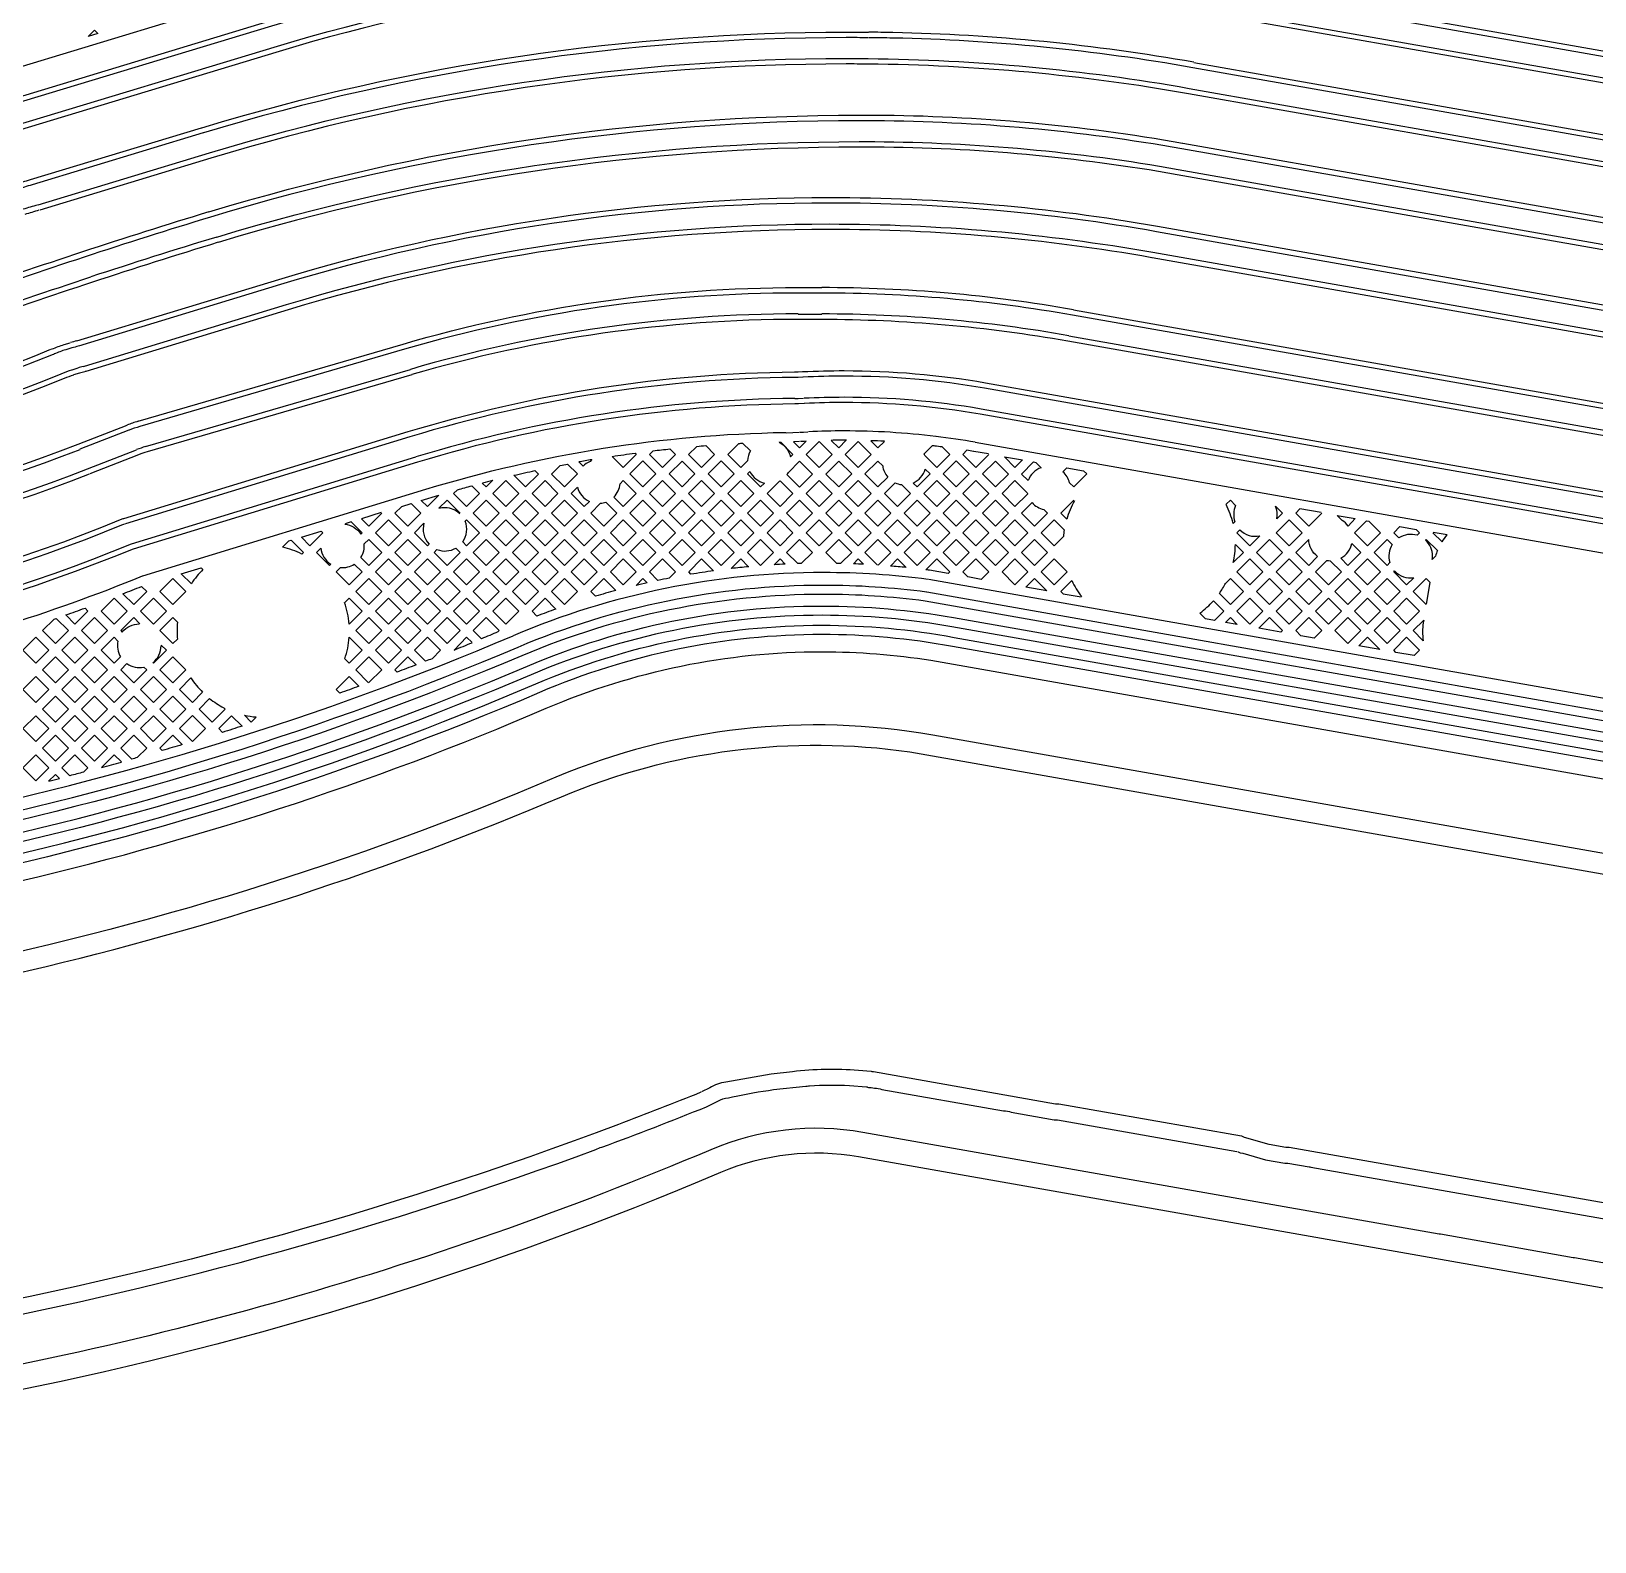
# Model space of a CAD drawing. Extents: x 3103 to 3424, y -52 to 175.
# Drawn here: x 3196.01 to 3208.77, y -21.32 to -8.99 of the extents above; entities that cross this region are included whole.
import ezdxf

# ---------------------------------------------------------------- set-up
doc = ezdxf.new("R2010")
doc.units = 0
doc.layers.add('gbr-dxf_layer0', color=7, linetype='Continuous')
doc.layers.add('gbr-outline-dxf_layer1', color=2, linetype='Continuous')

msp = doc.modelspace()

# ---------------------------------------------------------------- linework, layer by layer
at = {"layer": 'gbr-dxf_layer0'}
for p, q in [((3218.568, -11.129), (3204.649, -8.676)), ((3204.656, -8.632), (3218.575, -11.085)), ((3196.552, -9.01), (3196.472, -9.034)), ((3195.877, -9.761), (3198.017, -9.113)), ((3198.03, -9.156), (3195.891, -9.804)), ((3218.982, -11.667), (3205.489, -9.289)), ((3205.497, -9.245), (3218.989, -11.623)), ((3197.411, -9.821), (3196.014, -10.245)), ((3219.463, -12.43), (3205.398, -9.95)), ((3205.406, -9.905), (3219.471, -12.385)), ((3218.539, -13.198), (3205.156, -10.839)), ((3205.163, -10.795), (3218.546, -13.154)), ((3198.103, -11.265), (3196.454, -11.767)), ((3202.28, -11.344), (3202.266, -11.344)), ((3202.267, -11.299), (3202.281, -11.299)), ((3202.282, -11.299), (3202.459, -11.299)), ((3209.449, -12.18), (3204.507, -11.308)), ((3204.515, -11.264), (3209.457, -12.136)), ((3204.477, -11.476), (3209.425, -12.349)), ((3196.276, -11.547), (3196.325, -11.533)), ((3196.339, -11.575), (3196.289, -11.59)), ((3209.417, -12.393), (3204.469, -11.521)), ((3196.194, -11.626), (3196.188, -11.628)), ((3196.34, -11.753), (3196.389, -11.738)), ((3196.454, -11.767), (3196.448, -11.769)), ((3196.941, -12.381), (3199.102, -11.751)), ((3199.115, -11.794), (3196.953, -12.424)), ((3202.267, -11.816), (3202.237, -11.816)), ((3202.305, -11.814), (3202.268, -11.816)), ((3203.797, -11.86), (3209.488, -12.863)), ((3202.268, -12.032), (3202.239, -12.032)), ((3202.316, -12.03), (3202.27, -12.032)), ((3217.751, -14.584), (3203.752, -12.117)), ((3203.76, -12.072), (3217.758, -14.54)), ((3196.389, -12.361), (3196.789, -12.206)), ((3196.805, -12.248), (3196.405, -12.403)), ((3202.115, -12.342), (3202.112, -12.346)), ((3202.279, -12.34), (3202.23, -12.342)), ((3202.315, -12.338), (3202.285, -12.34)), ((3202.332, -12.337), (3202.315, -12.338)), ((3203.713, -12.345), (3209.475, -13.361)), ((3196.467, -12.562), (3196.867, -12.407)), ((3196.883, -12.448), (3196.484, -12.604)), ((3196.826, -13.174), (3199.147, -12.465)), ((3203.82, -12.441), (3203.7, -12.42)), ((3203.951, -12.464), (3204.097, -12.49)), ((3196.919, -13.435), (3199.228, -12.729)), ((3202.118, -12.659), (3202.013, -12.764)), ((3199.191, -12.82), (3199.335, -12.777)), ((3204.517, -12.818), (3204.411, -12.924)), ((3198.864, -12.92), (3198.702, -12.97)), ((3199.135, -13.084), (3199.213, -13.006)), ((3204.411, -12.924), (3204.459, -12.972)), ((3206.668, -12.943), (3206.815, -12.969)), ((3206.435, -13.138), (3206.329, -13.244)), ((3207.566, -13.102), (3207.45, -13.081)), ((3198.336, -13.244), (3198.371, -13.209)), ((3202.812, -13.244), (3202.916, -13.348)), ((3212.873, -15.148), (3203.334, -13.466)), ((3204.5, -13.474), (3204.411, -13.564)), ((3203.317, -13.567), (3209.392, -14.638)), ((3204.298, -13.559), (3204.126, -13.529)), ((3207.288, -13.564), (3207.394, -13.67)), ((3203.534, -13.776), (3209.392, -14.809)), ((3209.379, -14.884), (3203.521, -13.851)), ((3205.851, -13.833), (3205.756, -13.816)), ((3207.288, -13.883), (3207.373, -13.798)), ((3207.369, -13.965), (3207.288, -13.883)), ((3209.379, -15.045), (3203.528, -14.013)), ((3203.541, -13.938), (3209.392, -14.97)), ((3207.015, -14.038), (3206.844, -14.008)), ((3198.656, -14.203), (3198.761, -14.308)), ((3204.385, -17.875), (3205.849, -18.133)), ((3205.852, -18.134), (3205.876, -18.144))]:
    msp.add_line(p, q, dxfattribs=at)
at = {"layer": 'gbr-dxf_layer0', "linetype": 'Continuous'}
for points in [[(3195.668, -9.599, -0.010674), (3195.814, -9.555), (3197.955, -8.906, -0.073705), (3202.529, -8.228, -0.002846), (3202.707, -8.229), (3202.717, -8.229)], [(3202.707, -8.274, 0.002847), (3202.529, -8.273, 0.073705), (3197.968, -8.949), (3195.827, -9.598)], [(3218.605, -10.917), (3204.686, -8.464, 0.039388), (3202.718, -8.275)], [(3202.721, -8.23, -0.039344), (3204.694, -8.419), (3218.613, -10.873)], [(3198.017, -9.113, -0.07371), (3202.529, -8.444, -0.002843), (3202.705, -8.445)], [(3202.703, -8.49, 0.002829), (3202.529, -8.489, 0.07371), (3198.03, -9.156)], [(3197.888, -8.684), (3197.45, -8.817, -0.225076), (3197.312, -8.882, -0.074381), (3197.26, -8.875), (3195.75, -9.332)], [(3197.399, -9.778, -0.073755), (3202.659, -8.998, -0.002523), (3202.84, -8.999)], [(3202.837, -9.044, 0.002477), (3202.659, -9.043, 0.073755), (3197.412, -9.821)], [(3172.727, -9.081, 0.112619), (3182.829, -12.643), (3183.416, -12.711), (3191.554, -12.711, 0.097433), (3196.25, -11.787)], [(3196.064, -10.408), (3197.461, -9.984, -0.073749), (3202.658, -9.213)], [(3205.452, -9.501, 0.041115), (3202.838, -9.259, 0.002528), (3202.658, -9.258, 0.073749), (3197.474, -10.027), (3196.077, -10.451)], [(3202.658, -9.213, -0.002528), (3202.838, -9.214, -0.041115), (3205.459, -9.457)], [(3219.034, -11.889, -0.037119), (3218.945, -11.88), (3205.452, -9.501)], [(3205.459, -9.457), (3218.952, -11.835, 0.037119), (3219.035, -11.844)], [(3197.458, -10.465, -0.073878), (3202.764, -9.676, -0.001798), (3202.894, -9.677)], [(3195.875, -10.239, -0.011337), (3196.001, -10.202), (3197.398, -9.778)], [(3202.893, -9.722, 0.001798), (3202.764, -9.721, 0.073878), (3197.471, -10.508)], [(3171.539, -9.851, 0.113281), (3183.343, -13.995), (3191.561, -13.995, 0.09736), (3196.737, -12.977, -0.142087), (3196.764, -12.967), (3199.084, -12.259, -0.071728), (3202.237, -11.771)], [(3197.521, -10.671, -0.073886), (3202.765, -9.892, -0.00179), (3202.892, -9.892, -0.041887), (3205.369, -10.118), (3219.433, -12.598)], [(3219.426, -12.642), (3205.361, -10.162, 0.041887), (3202.892, -9.937, 0.00179), (3202.765, -9.937, 0.073885), (3197.534, -10.714)], [(3196.38, -11.517), (3198.028, -11.016, -0.073941), (3202.521, -10.348, -0.043641), (3205.201, -10.582), (3214.022, -12.137)], [(3214.011, -12.181), (3205.193, -10.627, 0.043641), (3202.521, -10.393, 0.073941), (3198.041, -11.059), (3196.393, -11.56)], [(3198.09, -11.222, -0.07394), (3202.52, -10.564, -0.043642), (3205.163, -10.795)], [(3205.155, -10.839, 0.043642), (3202.52, -10.609, 0.07394), (3198.103, -11.265)], [(3191.567, -12.017, 0.085375), (3195.473, -11.345, -0.005715), (3196.493, -10.996)], [(3196.507, -11.039, 0.005715), (3195.488, -11.387, -0.085375), (3191.567, -12.062)], [(3196.88, -12.174), (3199.042, -11.544, -0.071088), (3202.265, -11.083), (3202.281, -11.083), (3202.459, -11.083)], [(3144.16, -11.265, -0.068819), (3144.323, -11.186), (3144.442, -11.147, -0.075403), (3144.467, -11.143), (3167.518, -11.143, -0.034266), (3167.571, -11.147), (3167.962, -11.201, -0.096807), (3170.038, -12.244), (3170.813, -12.721, 0.127689), (3183.375, -16.582), (3183.384, -16.582, -0.055467), (3183.389, -16.582, 0.010906), (3184.529, -16.607), (3190.008, -16.607, 0.010952), (3191.144, -16.582, -0.055702), (3191.15, -16.582), (3191.158, -16.582, 0.090213), (3200.211, -14.517, -0.101418), (3202.461, -14.055)], [(3202.281, -11.128), (3202.265, -11.128, 0.071088), (3199.054, -11.587), (3196.893, -12.218)], [(3204.507, -11.308, 0.043465), (3202.459, -11.128), (3202.281, -11.128)], [(3204.469, -11.521, 0.043463), (3202.459, -11.344), (3202.281, -11.344)], [(3218.002, -17.373), (3212.812, -16.458), (3212.545, -16.354), (3203.367, -14.736, 0.143732), (3200.29, -15.079, -0.100607), (3189.865, -17.198), (3184.364, -17.198, -0.15063), (3169.33, -12.563, 0.128354), (3166.723, -11.607, -0.064739), (3166.717, -11.607, -0.058104), (3166.711, -11.606, 0.023513), (3166.195, -11.581), (3146.046, -11.581), (3145.299, -11.613)], [(3182.853, -12.429), (3183.429, -12.495), (3191.554, -12.495, 0.097431), (3196.168, -11.587)], [(3196.172, -11.586), (3196.178, -11.584, -0.025572), (3196.276, -11.548)], [(3196.185, -11.629, -0.097436), (3191.554, -12.54), (3183.427, -12.54)], [(3196.275, -11.825), (3196.267, -11.828, -0.097428), (3191.554, -12.756), (3183.415, -12.756)], [(3196.251, -11.786), (3196.258, -11.784, -0.026895), (3196.339, -11.753)], [(3196.444, -11.77, 0.00848), (3196.402, -11.781), (3196.353, -11.796)], [(3202.237, -11.816, 0.071728), (3199.097, -12.302), (3196.777, -13.011)], [(3202.305, -11.769, -0.012587), (3202.644, -11.761, -0.04298), (3203.797, -11.86)], [(3209.481, -12.907), (3203.789, -11.904, 0.042981), (3202.644, -11.806, 0.012608), (3202.307, -11.814)], [(3202.315, -11.984, -0.012581), (3202.644, -11.976, -0.042992), (3203.76, -12.072)], [(3203.752, -12.117, 0.042992), (3202.644, -12.021, 0.012519), (3202.319, -12.029)], [(3199.228, -12.729, -0.06971), (3202.156, -12.265, -0.112624), (3202.173, -12.269), (3202.275, -12.264)], [(3202.112, -12.346, -0.223006), (3202.205, -12.465), (3202.225, -12.445), (3202.122, -12.342)], [(3200.583, -12.487), (3200.568, -12.502, 0.098331), (3200.511, -12.541), (3200.476, -12.506)], [(3203.699, -12.42, 0.002276), (3203.645, -12.411), (3203.611, -12.445)], [(3199.16, -12.508), (3196.84, -13.217, -0.09745), (3191.561, -14.255)], [(3199.335, -12.884, -0.069997), (3199.384, -12.878, -0.190777), (3199.506, -12.926)], [(3205.761, -12.852), (3205.795, -12.818), (3205.838, -12.861, 0.193394), (3205.832, -12.994), (3205.818, -13.008)], [(3206.174, -12.971, 0.05046), (3206.178, -12.936, 0.099396), (3206.164, -12.867)], [(3196.764, -13.013, -0.091001), (3196.757, -13.018, -0.097419), (3191.561, -14.04), (3183.342, -14.04)], [(3198.566, -13.014, -0.227924), (3198.697, -13.095), (3198.708, -13.084), (3198.619, -12.995), (3198.57, -13.01)], [(3199.213, -13.006, 0.264234), (3199.254, -13.177), (3199.241, -13.19), (3199.135, -13.084)], [(3206.815, -12.969), (3206.756, -13.029, 0.092229), (3206.708, -12.984), (3206.668, -12.943)], [(3205.849, -13.084), (3205.873, -13.06, 0.254219), (3206.035, -13.11)], [(3206.329, -13.244), (3206.435, -13.35), (3206.507, -13.277, -0.231142), (3206.435, -13.139)], [(3207.388, -13.144), (3207.394, -13.138), (3207.485, -13.229, 0.026534), (3207.469, -13.275), (3207.443, -13.301)], [(3207.443, -13.301, 0.037238), (3207.445, -13.275, 0.208901), (3207.388, -13.144)], [(3207.448, -13.084), (3207.523, -13.159, -0.039407), (3207.566, -13.102)], [(3198.371, -13.209, 0.2279), (3198.452, -13.341), (3198.442, -13.35), (3198.336, -13.244)], [(3201.576, -13.395, 0.007088), (3201.392, -13.423), (3201.374, -13.404)], [(3207.128, -13.404), (3207.136, -13.396, 0.247977), (3207.293, -13.451)], [(3183.301, -14.486, 0.027333), (3183.329, -14.487), (3191.561, -14.487, 0.051907), (3194.479, -14.183, -0.127354), (3194.565, -14.161, -0.021246), (3194.58, -14.162, 0.043243), (3196.916, -13.436)], [(3190.013, -16.042, 0.10054), (3199.981, -14.017, -0.100541), (3202.474, -13.511, -0.032991), (3203.315, -13.566)], [(3203.328, -13.465, 0.03298), (3202.474, -13.409, 0.100551), (3199.941, -13.924)], [(3209.379, -14.713), (3203.304, -13.642, 0.032961), (3202.474, -13.587, 0.10054), (3200.011, -14.088, -0.10054), (3190.013, -16.119), (3184.646, -16.132)], [(3200.778, -13.556, 0.006557), (3200.613, -13.602), (3200.574, -13.564)], [(3190.004, -16.221, 0.100819), (3200.058, -14.173, -0.100819), (3202.465, -13.682, -0.043652), (3203.534, -13.776)], [(3203.521, -13.851, 0.043651), (3202.465, -13.758, 0.100819), (3200.088, -14.243, -0.100819), (3190.004, -16.297)], [(3200.29, -13.707, 0.006304), (3200.135, -13.764), (3200.095, -13.723)], [(3184.53, -16.391), (3190.008, -16.391, 0.10141), (3200.127, -14.317, -0.10141), (3202.461, -13.839, -0.04577), (3203.541, -13.938)], [(3196.738, -13.883), (3196.75, -13.895, -0.229069), (3196.889, -13.828)], [(3207.373, -13.798), (3207.37, -13.819, 0.080122), (3207.369, -13.965)], [(3203.527, -14.013, 0.04577), (3202.461, -13.915, 0.10141), (3200.156, -14.388, -0.10141), (3190.008, -16.467), (3184.53, -16.467)], [(3199.148, -14.163, -0.001633), (3198.994, -14.221), (3198.976, -14.203)], [(3202.462, -14.055, -0.039078), (3203.351, -14.125), (3212.666, -15.766, -0.188818), (3212.807, -15.853), (3212.876, -15.945, 0.040127), (3212.94, -16.017, -0.073342), (3212.945, -16.021, -0.073634), (3212.951, -16.027, 0.006355), (3212.962, -16.037)], [(3198.682, -14.337, -0.001648), (3198.526, -14.393), (3198.496, -14.363)], [(3197.729, -14.662, -0.001678), (3197.568, -14.713), (3197.537, -14.682)], [(3191.465, -17.316, 0.08538), (3200.335, -15.239, -0.137068), (3203.18, -14.873), (3212.69, -16.548), (3212.73, -16.563), (3212.754, -16.577)], [(3197.24, -14.813, -0.001698), (3197.076, -14.861), (3197.057, -14.842)], [(3202.865, -17.482), (3202.863, -17.481), (3202.759, -17.473, 0.050373), (3202.22, -17.483), (3202.046, -17.503), (3201.677, -17.569, 0.11417), (3201.546, -17.614), (3201.479, -17.647)], [(3205.887, -18.01), (3204.395, -17.747), (3204.368, -17.747), (3202.882, -17.485), (3202.874, -17.485, -0.115964), (3202.868, -17.484)], [(3190.034, -20.136, 0.082851), (3200.615, -18.118, -0.076704), (3200.665, -18.099, 0.006998), (3201.519, -17.769), (3201.612, -17.723, -0.127879), (3201.698, -17.696), (3201.732, -17.688, -0.020001), (3202.066, -17.629), (3202.33, -17.6, -0.002204), (3202.351, -17.599)], [(3202.355, -17.598), (3202.36, -17.598, -0.031967), (3202.687, -17.596), (3202.826, -17.607, -0.141432), (3202.833, -17.608), (3202.841, -17.612)], [(3202.844, -17.612), (3202.864, -17.612), (3202.89, -17.617, -0.086461), (3202.95, -17.627), (3203.942, -17.802)], [(3203.944, -17.802, -0.089917), (3204.006, -17.813), (3204.357, -17.875), (3204.382, -17.875)], [(3220.509, -21.102), (3208.604, -19.003, -0.013645), (3208.594, -19.001), (3207.511, -18.81, -0.016062), (3207.5, -18.808), (3202.795, -17.978, 0.144831), (3201.553, -18.12, -0.063011), (3194.304, -20.16, -0.051914), (3194.299, -20.161, -0.055066), (3194.293, -20.162, -0.037064), (3189.865, -20.491), (3188.999, -20.491)], [(3200.8, -17.913, -0.047305), (3194.863, -19.535, -0.001455), (3194.678, -19.567, -0.059652), (3194.672, -19.568)], [(3210.728, -18.89, -0.084462), (3210.723, -18.89), (3210.241, -18.805), (3210.106, -18.777), (3206.275, -18.101)], [(3206.24, -18.23), (3206.265, -18.229), (3206.438, -18.259, -0.01984), (3206.452, -18.262), (3209.606, -18.818, -0.014304), (3209.616, -18.82), (3210.002, -18.888), (3210.124, -18.914), (3210.756, -19.025)]]:
    msp.add_lwpolyline(points, format="xyb", dxfattribs=at)
for points in [[(3196.472, -9.034), (3196.524, -8.982), (3196.552, -9.01)], [(3196.432, -11.726), (3196.441, -11.724), (3198.09, -11.222)], [(3202.237, -11.771), (3202.266, -11.771), (3202.303, -11.769)], [(3202.239, -11.987), (3202.268, -11.987), (3202.312, -11.985)], [(3202.23, -12.342), (3202.279, -12.391), (3202.332, -12.337)], [(3202.281, -12.263), (3202.311, -12.262), (3202.347, -12.26)], [(3202.66, -12.329), (3202.598, -12.391), (3202.537, -12.33)], [(3202.971, -12.338), (3202.918, -12.391), (3202.86, -12.333)], [(3203.611, -12.445), (3203.717, -12.551), (3203.823, -12.445)], [(3204.097, -12.49), (3204.037, -12.551), (3203.951, -12.464)], [(3199.775, -12.656), (3199.721, -12.71), (3199.689, -12.678)], [(3202.013, -12.764), (3202.119, -12.87), (3202.225, -12.764), (3202.119, -12.659)], [(3199.335, -12.777), (3199.241, -12.87), (3199.191, -12.82)], [(3199.507, -12.924), (3199.401, -12.818), (3199.335, -12.884)], [(3206.164, -12.867), (3206.221, -12.924), (3206.174, -12.971)], [(3198.702, -12.97), (3198.762, -13.03), (3198.868, -12.924)], [(3206.537, -12.92), (3206.363, -12.89), (3206.329, -12.924)], [(3206.329, -12.924), (3206.435, -13.03), (3206.541, -12.924)], [(3202.92, -13.348), (3203.024, -13.244), (3202.918, -13.138), (3202.812, -13.244)], [(3206.035, -13.11), (3205.955, -13.19), (3205.849, -13.084)], [(3205.837, -13.179), (3205.901, -13.244), (3205.819, -13.326)], [(3201.374, -13.404), (3201.479, -13.298), (3201.576, -13.395)], [(3201.721, -13.376), (3201.799, -13.298), (3201.863, -13.361)], [(3202.071, -13.345), (3202.119, -13.298), (3202.162, -13.34)], [(3202.718, -13.337), (3202.758, -13.298), (3202.801, -13.341)], [(3203.02, -13.356), (3203.078, -13.298), (3203.148, -13.367)], [(3200.574, -13.564), (3200.68, -13.458), (3200.778, -13.556)], [(3200.944, -13.514), (3201, -13.458), (3201.035, -13.493)], [(3204.126, -13.529), (3204.197, -13.458), (3204.298, -13.559)], [(3207.293, -13.451), (3207.234, -13.51), (3207.128, -13.404)], [(3207.396, -13.667), (3207.427, -13.491), (3207.394, -13.458), (3207.288, -13.564)], [(3198.565, -13.655), (3198.602, -13.617), (3198.708, -13.723), (3198.602, -13.829)], [(3200.095, -13.723), (3200.201, -13.617), (3200.29, -13.707)], [(3204.411, -13.564), (3204.429, -13.582), (3204.578, -13.608)], [(3196.894, -13.828), (3196.844, -13.777), (3196.738, -13.883)], [(3205.756, -13.816), (3205.795, -13.777), (3205.851, -13.833)], [(3197.004, -14.149), (3197.11, -14.043), (3197.067, -14.001)], [(3198.602, -13.937), (3198.708, -14.043), (3198.602, -14.149), (3198.567, -14.114)], [(3199.458, -14.041), (3199.561, -13.937), (3199.605, -13.981)], [(3206.844, -14.008), (3206.914, -13.937), (3207.015, -14.038)], [(3198.763, -14.307), (3198.868, -14.203), (3198.762, -14.097), (3198.656, -14.203)], [(3198.976, -14.203), (3199.082, -14.097), (3199.148, -14.163)], [(3198.496, -14.363), (3198.602, -14.257), (3198.682, -14.337)], [(3197.537, -14.682), (3197.643, -14.577), (3197.729, -14.662)], [(3197.844, -14.588), (3197.803, -14.629), (3197.747, -14.573)], [(3197.057, -14.842), (3197.163, -14.736), (3197.24, -14.813)], [(3196.581, -14.999), (3196.684, -14.896), (3196.743, -14.955)], [(3196.149, -15.111), (3196.204, -15.056), (3196.237, -15.089)], [(3206.274, -18.101), (3206.249, -18.102), (3206.112, -18.078), (3205.911, -18.02), (3205.888, -18.01)], [(3205.877, -18.145), (3205.897, -18.147), (3206.083, -18.203), (3206.239, -18.23)]]:
    msp.add_lwpolyline(points, dxfattribs=at)
for points in [[(3201.373, -12.445), (3201.44, -12.379, -0.001778), (3201.513, -12.373), (3201.585, -12.445), (3201.479, -12.551)], [(3201.693, -12.445), (3201.783, -12.355, -0.0008), (3201.813, -12.353), (3201.877, -12.416, 0.11828), (3201.854, -12.496), (3201.799, -12.551)], [(3203.295, -12.441), (3203.365, -12.371, -0.000895), (3203.383, -12.374, -0.002335), (3203.44, -12.381), (3203.504, -12.445), (3203.398, -12.551), (3203.3, -12.453, 0.018489)], [(3200.75, -12.461, -0.004428), (3200.936, -12.434), (3200.946, -12.445), (3200.84, -12.551)], [(3201.054, -12.445), (3201.083, -12.415, -0.003284), (3201.221, -12.4), (3201.266, -12.445), (3201.16, -12.551)], [(3202.176, -12.608, 0.028596), (3202.187, -12.591), (3202.279, -12.499), (3202.385, -12.605), (3202.279, -12.711)], [(3202.812, -12.604), (3202.918, -12.499), (3202.957, -12.538, 0.145604), (3202.998, -12.63), (3202.918, -12.71)], [(3204.091, -12.605), (3204.189, -12.506), (3204.208, -12.51), (3204.251, -12.553, 0.221129), (3204.144, -12.658)], [(3199.946, -12.615, -0.004193), (3200.119, -12.577), (3200.147, -12.605), (3200.041, -12.71)], [(3200.254, -12.605), (3200.325, -12.534, -0.00149), (3200.385, -12.523), (3200.466, -12.604), (3200.36, -12.71)], [(3201.853, -12.604), (3201.873, -12.585, 0.223006), (3201.992, -12.678), (3201.959, -12.71)], [(3203.205, -12.678, 0.22165), (3203.304, -12.565), (3203.344, -12.604), (3203.238, -12.71)], [(3204.428, -12.587), (3204.461, -12.554), (3204.596, -12.578), (3204.623, -12.604), (3204.517, -12.71), (3204.483, -12.677, 0.15256)], [(3199.455, -12.764), (3199.487, -12.733, -0.002881), (3199.604, -12.701), (3199.667, -12.764), (3199.561, -12.87)], [(3200.414, -12.764), (3200.466, -12.713, 0.222003), (3200.563, -12.828), (3200.52, -12.87)], [(3200.763, -12.793, 0.174698), (3200.814, -12.684), (3200.84, -12.658), (3200.946, -12.764), (3200.84, -12.87)], [(3202.972, -12.764), (3203.059, -12.677, 0.075721), (3203.111, -12.691), (3203.184, -12.764), (3203.078, -12.87)], [(3203.931, -12.764), (3204.037, -12.658), (3204.137, -12.759, 0.013274), (3204.14, -12.768), (3204.037, -12.87)], [(3200.574, -12.924), (3200.655, -12.843, 0.059214), (3200.696, -12.834), (3200.786, -12.924), (3200.68, -13.03)], [(3204.091, -12.924), (3204.177, -12.838, 0.159015), (3204.272, -12.894), (3204.303, -12.924), (3204.197, -13.03)], [(3199.529, -13.158, 0.253434), (3199.549, -12.99), (3199.561, -12.978), (3199.667, -13.084), (3199.561, -13.19)], [(3204.251, -13.084), (3204.357, -12.978), (3204.439, -13.06, 0.019329), (3204.432, -13.114), (3204.357, -13.19)], [(3198.059, -13.202), (3198.11, -13.15), (3198.129, -13.145), (3198.229, -13.244), (3198.215, -13.258, 0.059075)], [(3198.698, -13.286, 0.164542), (3198.725, -13.175), (3198.762, -13.138), (3198.868, -13.244), (3198.762, -13.35)], [(3202.173, -13.244), (3202.279, -13.138), (3202.385, -13.244), (3202.293, -13.335, 0.001147), (3202.265, -13.336)], [(3202.492, -13.244), (3202.598, -13.138), (3202.704, -13.244), (3202.614, -13.334, 0.001279), (3202.582, -13.334)], [(3206.968, -13.244), (3207.074, -13.138), (3207.116, -13.18, 0.218888), (3207.097, -13.327), (3207.074, -13.35)], [(3207.128, -13.084), (3207.179, -13.034), (3207.313, -13.057), (3207.34, -13.084), (3207.319, -13.105, 0.222691), (3207.17, -13.126)], [(3199.295, -13.244), (3199.319, -13.221, 0.228799), (3199.473, -13.209), (3199.507, -13.244), (3199.401, -13.35)], [(3206.696, -13.292, 0.22352), (3206.787, -13.171), (3206.86, -13.244), (3206.754, -13.35)], [(3197.232, -13.419), (3197.395, -13.369), (3197.409, -13.384, 0.053701), (3197.314, -13.5)], [(3198.496, -13.404), (3198.532, -13.368, 0.167775), (3198.644, -13.34), (3198.708, -13.404), (3198.602, -13.51)], [(3201.054, -13.404), (3201.16, -13.298), (3201.266, -13.404), (3201.215, -13.455, 0.003579), (3201.123, -13.473)], [(3203.309, -13.386), (3203.398, -13.298), (3203.504, -13.404), (3203.491, -13.417), (3203.338, -13.39, 0.001202)], [(3206.489, -13.404), (3206.583, -13.31, 0.036841), (3206.609, -13.312), (3206.701, -13.404), (3206.595, -13.51)], [(3196.756, -13.582, 0.00288), (3196.908, -13.522), (3196.95, -13.564), (3196.844, -13.67)], [(3205.705, -13.579, 0.034457), (3205.756, -13.497), (3205.795, -13.458), (3205.901, -13.564), (3205.795, -13.669)], [(3205.546, -13.74, 0.053525), (3205.657, -13.639), (3205.741, -13.723), (3205.665, -13.8), (3205.593, -13.787)], [(3196.29, -13.755, 0.002925), (3196.446, -13.699), (3196.47, -13.723), (3196.364, -13.829)], [(3197.057, -13.883), (3197.163, -13.777), (3197.201, -13.815, 0.048797), (3197.201, -13.952), (3197.163, -13.989)], [(3199.615, -13.883), (3199.721, -13.777), (3199.827, -13.883), (3199.817, -13.893, -0.001464), (3199.682, -13.95)], [(3196.098, -13.883), (3196.193, -13.789, 0.000459), (3196.21, -13.783), (3196.31, -13.883), (3196.204, -13.989)], [(3196.578, -14.043), (3196.684, -13.937), (3196.715, -13.969, 0.188832), (3196.736, -14.097), (3196.684, -14.149)], [(3199.136, -14.043), (3199.241, -13.937), (3199.347, -14.043), (3199.279, -14.112, -0.000614), (3199.225, -14.133)], [(3196.738, -14.203), (3196.788, -14.152, 0.206252), (3196.926, -14.18), (3196.95, -14.203), (3196.844, -14.309)], [(3197.217, -14.363), (3197.311, -14.269, 0.0537), (3197.406, -14.386), (3197.323, -14.469)], [(3197.377, -14.523), (3197.463, -14.437, 0.049001), (3197.578, -14.512), (3197.589, -14.523), (3197.483, -14.629)], [(3196.738, -14.842), (3196.844, -14.736), (3196.95, -14.842), (3196.873, -14.919, -0.000516), (3196.827, -14.932)], [(3196.258, -15.002), (3196.364, -14.896), (3196.47, -15.002), (3196.434, -15.038, -0.001155), (3196.323, -15.067)]]:
    msp.add_lwpolyline(points, format="xyb", close=True, dxfattribs=at)
for points in [[(3202.333, -12.445), (3202.439, -12.339), (3202.545, -12.445), (3202.439, -12.551)], [(3202.652, -12.445), (3202.758, -12.339), (3202.864, -12.445), (3202.758, -12.551)], [(3200.894, -12.604), (3201, -12.498), (3201.106, -12.604), (3201, -12.71)], [(3201.214, -12.604), (3201.32, -12.499), (3201.425, -12.604), (3201.32, -12.71)], [(3201.533, -12.604), (3201.639, -12.498), (3201.745, -12.604), (3201.639, -12.71)], [(3202.492, -12.605), (3202.598, -12.499), (3202.704, -12.604), (3202.598, -12.71)], [(3203.451, -12.604), (3203.557, -12.498), (3203.663, -12.604), (3203.557, -12.71)], [(3203.771, -12.604), (3203.877, -12.499), (3203.983, -12.605), (3203.877, -12.71)], [(3199.775, -12.764), (3199.881, -12.658), (3199.987, -12.764), (3199.881, -12.87)], [(3200.095, -12.764), (3200.201, -12.658), (3200.306, -12.764), (3200.201, -12.87)], [(3201.054, -12.764), (3201.16, -12.658), (3201.266, -12.764), (3201.16, -12.87)], [(3201.373, -12.764), (3201.479, -12.658), (3201.585, -12.764), (3201.479, -12.87)], [(3201.693, -12.764), (3201.799, -12.658), (3201.905, -12.764), (3201.799, -12.87)], [(3202.332, -12.764), (3202.439, -12.658), (3202.544, -12.764), (3202.438, -12.87)], [(3202.652, -12.764), (3202.758, -12.658), (3202.864, -12.764), (3202.758, -12.87)], [(3203.292, -12.764), (3203.398, -12.658), (3203.504, -12.764), (3203.398, -12.87)], [(3203.611, -12.764), (3203.717, -12.658), (3203.823, -12.764), (3203.717, -12.87)], [(3198.976, -12.924), (3199.031, -12.869), (3199.109, -12.845), (3199.188, -12.924), (3199.082, -13.03)], [(3199.615, -12.924), (3199.721, -12.818), (3199.827, -12.924), (3199.721, -13.03)], [(3199.935, -12.924), (3200.041, -12.818), (3200.147, -12.924), (3200.041, -13.03)], [(3200.254, -12.924), (3200.36, -12.818), (3200.466, -12.924), (3200.36, -13.03)], [(3200.894, -12.924), (3201, -12.818), (3201.106, -12.924), (3201, -13.03)], [(3201.214, -12.924), (3201.32, -12.818), (3201.426, -12.924), (3201.32, -13.03)], [(3201.533, -12.924), (3201.639, -12.818), (3201.745, -12.924), (3201.639, -13.03)], [(3201.853, -12.924), (3201.959, -12.818), (3202.065, -12.924), (3201.959, -13.03)], [(3202.173, -12.924), (3202.279, -12.818), (3202.385, -12.924), (3202.279, -13.03)], [(3202.492, -12.924), (3202.598, -12.818), (3202.704, -12.924), (3202.598, -13.03)], [(3202.812, -12.924), (3202.918, -12.818), (3203.024, -12.924), (3202.918, -13.03)], [(3203.132, -12.924), (3203.238, -12.818), (3203.344, -12.924), (3203.238, -13.03)], [(3203.451, -12.924), (3203.557, -12.818), (3203.663, -12.924), (3203.557, -13.03)], [(3203.771, -12.924), (3203.877, -12.818), (3203.983, -12.924), (3203.877, -13.03)], [(3198.816, -13.084), (3198.922, -12.978), (3199.028, -13.084), (3198.922, -13.19)], [(3199.775, -13.084), (3199.881, -12.978), (3199.987, -13.084), (3199.881, -13.19)], [(3200.095, -13.084), (3200.201, -12.978), (3200.307, -13.084), (3200.201, -13.19)], [(3200.414, -13.084), (3200.52, -12.978), (3200.626, -13.084), (3200.52, -13.19)], [(3200.734, -13.084), (3200.84, -12.978), (3200.946, -13.084), (3200.84, -13.19)], [(3201.054, -13.084), (3201.16, -12.978), (3201.266, -13.084), (3201.16, -13.19)], [(3201.373, -13.084), (3201.479, -12.978), (3201.585, -13.084), (3201.479, -13.19)], [(3201.693, -13.084), (3201.799, -12.978), (3201.905, -13.084), (3201.799, -13.19)], [(3202.013, -13.084), (3202.119, -12.978), (3202.225, -13.084), (3202.119, -13.19)], [(3202.333, -13.084), (3202.438, -12.978), (3202.544, -13.084), (3202.438, -13.19)], [(3202.652, -13.084), (3202.758, -12.978), (3202.864, -13.084), (3202.758, -13.19)], [(3202.972, -13.084), (3203.078, -12.978), (3203.184, -13.084), (3203.078, -13.19)], [(3203.292, -13.084), (3203.398, -12.978), (3203.504, -13.084), (3203.398, -13.19)], [(3203.611, -13.084), (3203.717, -12.978), (3203.823, -13.084), (3203.717, -13.19)], [(3203.931, -13.084), (3204.037, -12.978), (3204.143, -13.084), (3204.037, -13.19)], [(3206.169, -13.084), (3206.275, -12.978), (3206.381, -13.084), (3206.275, -13.19)], [(3206.808, -13.084), (3206.907, -12.986), (3206.925, -12.989), (3207.02, -13.084), (3206.914, -13.19)], [(3198.212, -13.119), (3198.374, -13.07), (3198.388, -13.084), (3198.282, -13.19)], [(3198.976, -13.244), (3199.082, -13.138), (3199.188, -13.244), (3199.082, -13.35)], [(3199.615, -13.244), (3199.721, -13.138), (3199.827, -13.244), (3199.721, -13.35)], [(3199.935, -13.244), (3200.041, -13.138), (3200.147, -13.244), (3200.041, -13.35)], [(3200.254, -13.244), (3200.36, -13.138), (3200.466, -13.244), (3200.36, -13.35)], [(3200.574, -13.244), (3200.68, -13.138), (3200.786, -13.244), (3200.68, -13.35)], [(3200.894, -13.244), (3201, -13.138), (3201.106, -13.244), (3201, -13.35)], [(3201.214, -13.244), (3201.32, -13.138), (3201.426, -13.244), (3201.32, -13.35)], [(3201.533, -13.244), (3201.639, -13.138), (3201.745, -13.244), (3201.639, -13.35)], [(3201.853, -13.244), (3201.959, -13.138), (3202.065, -13.244), (3201.959, -13.35)], [(3203.132, -13.244), (3203.238, -13.138), (3203.344, -13.244), (3203.238, -13.35)], [(3203.452, -13.244), (3203.557, -13.138), (3203.663, -13.244), (3203.557, -13.35)], [(3203.771, -13.244), (3203.877, -13.138), (3203.983, -13.244), (3203.877, -13.35)], [(3204.091, -13.244), (3204.197, -13.138), (3204.303, -13.244), (3204.197, -13.35)], [(3206.009, -13.244), (3206.115, -13.138), (3206.221, -13.244), (3206.115, -13.35)], [(3198.816, -13.404), (3198.922, -13.298), (3199.028, -13.404), (3198.922, -13.51)], [(3199.136, -13.404), (3199.241, -13.298), (3199.347, -13.404), (3199.242, -13.51)], [(3199.455, -13.404), (3199.561, -13.298), (3199.667, -13.404), (3199.561, -13.51)], [(3199.775, -13.404), (3199.881, -13.298), (3199.987, -13.404), (3199.881, -13.51)], [(3200.095, -13.404), (3200.201, -13.298), (3200.307, -13.404), (3200.201, -13.51)], [(3200.414, -13.404), (3200.52, -13.298), (3200.626, -13.404), (3200.52, -13.51)], [(3200.734, -13.404), (3200.84, -13.298), (3200.946, -13.404), (3200.84, -13.51)], [(3203.611, -13.404), (3203.717, -13.298), (3203.823, -13.404), (3203.762, -13.465), (3203.653, -13.445)], [(3203.931, -13.404), (3204.037, -13.298), (3204.143, -13.404), (3204.037, -13.51)], [(3204.251, -13.404), (3204.357, -13.298), (3204.463, -13.404), (3204.357, -13.51)], [(3205.849, -13.404), (3205.955, -13.298), (3206.061, -13.404), (3205.955, -13.51)], [(3206.169, -13.404), (3206.275, -13.298), (3206.381, -13.404), (3206.275, -13.51)], [(3206.808, -13.404), (3206.914, -13.298), (3207.02, -13.404), (3206.914, -13.51)], [(3197.058, -13.564), (3197.163, -13.458), (3197.269, -13.564), (3197.163, -13.67)], [(3198.656, -13.563), (3198.762, -13.458), (3198.868, -13.564), (3198.762, -13.669)], [(3198.976, -13.564), (3199.082, -13.458), (3199.188, -13.564), (3199.082, -13.67)], [(3199.295, -13.564), (3199.401, -13.458), (3199.507, -13.564), (3199.401, -13.669)], [(3199.615, -13.564), (3199.721, -13.458), (3199.827, -13.564), (3199.721, -13.67)], [(3199.935, -13.564), (3200.041, -13.458), (3200.147, -13.564), (3200.041, -13.67)], [(3200.255, -13.564), (3200.36, -13.458), (3200.466, -13.564), (3200.36, -13.669)], [(3206.009, -13.564), (3206.115, -13.458), (3206.221, -13.564), (3206.115, -13.67)], [(3206.329, -13.564), (3206.435, -13.458), (3206.541, -13.564), (3206.435, -13.67)], [(3206.648, -13.564), (3206.754, -13.458), (3206.86, -13.564), (3206.754, -13.67)], [(3206.968, -13.564), (3207.074, -13.458), (3207.18, -13.564), (3207.074, -13.67)], [(3196.578, -13.723), (3196.684, -13.618), (3196.79, -13.724), (3196.684, -13.829)], [(3196.898, -13.724), (3197.004, -13.618), (3197.11, -13.723), (3197.004, -13.829)], [(3198.816, -13.723), (3198.922, -13.617), (3199.028, -13.723), (3198.922, -13.829)], [(3199.136, -13.723), (3199.242, -13.617), (3199.347, -13.723), (3199.241, -13.829)], [(3199.455, -13.723), (3199.561, -13.617), (3199.667, -13.723), (3199.561, -13.829)], [(3199.775, -13.723), (3199.881, -13.617), (3199.987, -13.723), (3199.881, -13.829)], [(3205.849, -13.723), (3205.955, -13.617), (3206.061, -13.723), (3205.955, -13.829)], [(3206.169, -13.723), (3206.275, -13.617), (3206.381, -13.723), (3206.275, -13.829)], [(3206.489, -13.723), (3206.595, -13.618), (3206.701, -13.724), (3206.595, -13.829)], [(3206.808, -13.724), (3206.914, -13.618), (3207.02, -13.723), (3206.914, -13.829)], [(3207.128, -13.723), (3207.234, -13.617), (3207.34, -13.723), (3207.234, -13.829)], [(3196.418, -13.883), (3196.524, -13.777), (3196.63, -13.883), (3196.524, -13.989)], [(3198.656, -13.883), (3198.762, -13.777), (3198.868, -13.883), (3198.762, -13.989)], [(3198.976, -13.883), (3199.082, -13.777), (3199.188, -13.883), (3199.082, -13.989)], [(3199.295, -13.883), (3199.401, -13.777), (3199.507, -13.883), (3199.401, -13.989)], [(3206.028, -13.864), (3206.115, -13.777), (3206.221, -13.883), (3206.208, -13.896)], [(3206.329, -13.883), (3206.435, -13.777), (3206.541, -13.883), (3206.48, -13.944), (3206.37, -13.924)], [(3206.649, -13.883), (3206.754, -13.777), (3206.86, -13.883), (3206.754, -13.989)], [(3206.968, -13.883), (3207.074, -13.777), (3207.18, -13.883), (3207.074, -13.989)], [(3195.939, -14.043), (3196.044, -13.937), (3196.15, -14.043), (3196.045, -14.149)], [(3196.258, -14.043), (3196.364, -13.937), (3196.47, -14.043), (3196.364, -14.149)], [(3198.816, -14.043), (3198.922, -13.937), (3199.028, -14.043), (3198.922, -14.149)], [(3207.128, -14.043), (3207.234, -13.937), (3207.34, -14.043), (3207.295, -14.087), (3207.146, -14.061)], [(3196.098, -14.203), (3196.204, -14.097), (3196.31, -14.203), (3196.204, -14.309)], [(3196.418, -14.203), (3196.524, -14.097), (3196.63, -14.203), (3196.524, -14.309)], [(3197.058, -14.203), (3197.163, -14.097), (3197.269, -14.203), (3197.163, -14.309)], [(3195.939, -14.363), (3196.045, -14.257), (3196.151, -14.363), (3196.045, -14.469)], [(3196.258, -14.363), (3196.364, -14.257), (3196.47, -14.363), (3196.364, -14.469)], [(3196.578, -14.363), (3196.684, -14.257), (3196.79, -14.363), (3196.684, -14.469)], [(3196.898, -14.363), (3197.004, -14.257), (3197.11, -14.363), (3197.004, -14.469)], [(3196.098, -14.523), (3196.204, -14.417), (3196.31, -14.523), (3196.204, -14.629)], [(3196.418, -14.523), (3196.524, -14.417), (3196.63, -14.523), (3196.524, -14.629)], [(3196.738, -14.523), (3196.844, -14.417), (3196.95, -14.523), (3196.844, -14.629)], [(3197.057, -14.523), (3197.163, -14.417), (3197.269, -14.523), (3197.163, -14.629)], [(3195.939, -14.683), (3196.045, -14.577), (3196.15, -14.682), (3196.044, -14.788)], [(3196.258, -14.682), (3196.364, -14.576), (3196.47, -14.682), (3196.364, -14.788)], [(3196.578, -14.682), (3196.684, -14.577), (3196.79, -14.683), (3196.684, -14.788)], [(3196.898, -14.683), (3197.004, -14.577), (3197.109, -14.682), (3197.003, -14.788)], [(3197.217, -14.682), (3197.323, -14.576), (3197.429, -14.682), (3197.323, -14.788)], [(3196.098, -14.842), (3196.204, -14.736), (3196.31, -14.842), (3196.204, -14.948)], [(3196.418, -14.842), (3196.524, -14.736), (3196.63, -14.842), (3196.524, -14.948)], [(3195.938, -15.002), (3196.044, -14.896), (3196.15, -15.002), (3196.044, -15.108)]]:
    msp.add_lwpolyline(points, close=True, dxfattribs=at)
at = {"layer": 'gbr-dxf_layer0'}
for centre, radius, start, end in [((3202.696, -25.112), 16.069, 88.7722, 89.4858), ((3202.696, -25.112), 16.114, 88.7838, 89.4735), ((3202.674, -25.245), 16.248, 79.9956, 88.7054), ((3202.674, -25.245), 16.203, 79.9957, 88.6936), ((3202.787, -24.762), 15.085, 80.0031, 89.5959), ((3202.787, -24.762), 15.04, 80.0032, 89.596), ((3196.773, -13.018), 2.875, 105.3176, 107.9154), ((3211.242, -55.809), 47.393, 106.9091, 109.5269), ((3196.773, -13.018), 2.705, 105.3247, 107.9152), ((3196.773, -13.018), 2.66, 105.3237, 107.9141), ((3211.242, -55.809), 47.348, 106.909, 109.5268), ((3211.246, -55.808), 47.178, 106.9132, 108.222), ((3211.246, -55.808), 47.133, 106.9132, 108.222), ((3202.448, -22.971), 11.888, 79.9908, 89.9455), ((3202.266, -22.593), 11.295, 90.0003, 106.2694), ((3202.266, -22.593), 11.25, 90.0045, 106.2694), ((3202.447, -22.971), 11.673, 79.9842, 89.9386), ((3196.579, -12.522), 0.976, 107.289, 113.1781), ((3196.766, -13.021), 1.552, 104.4489, 106.4224), ((3196.766, -13.021), 1.507, 104.4359, 106.388), ((3196.76, -13.022), 1.336, 104.3054, 106.1042), ((3196.578, -12.523), 0.76, 107.2415, 113.4312), ((3202.349, -22.948), 10.961, 90.5755, 106.9827), ((3202.349, -22.948), 10.916, 90.5757, 106.9826), ((3197.193, -13.234), 1.105, 106.4754, 111.4683), ((3197.193, -13.234), 1.06, 106.4729, 111.4655), ((3191.563, 0.033), 13.301, 270, 291.2758), ((3202.643, -18.504), 6.251, 90.0029, 92.6776), ((3202.643, -18.504), 6.175, 89.8374, 90.9768), ((3202.642, -18.504), 6.251, 83.1091, 89.9991), ((3202.642, -18.504), 6.175, 86.9493, 87.9816), ((3202.644, -18.504), 6.251, 80.1578, 83.1198), ((3191.563, 0.033), 13.346, 269.9999, 291.2757), ((3197.193, -13.234), 0.89, 106.4888, 111.4831), ((3197.193, -13.234), 0.845, 106.4924, 111.4865), ((3202.348, -22.948), 10.608, 99.5779, 100.1662), ((3191.563, 0.033), 13.516, 270, 291.2732), ((3191.563, 0.033), 13.561, 270, 291.2732), ((3202.349, -22.948), 10.608, 104.0398, 104.5198), ((3205.134, -13.17), 0.703, 150.4989, 163.709), ((3205.133, -13.17), 0.703, 13.3227, 26.8206), ((3196.768, -12.99), 0.0225, 269.6816, 285.9882), ((3191.561, -0.32), 13.891, 270, 292.2677), ((3205.133, -13.17), 0.703, 347.1565, 359.2134), ((3202.475, -19.902), 6.569, 95.343, 96.5913), ((3202.474, -19.902), 6.569, 92.7304, 93.5185), ((3202.474, -19.902), 6.569, 87.1477, 87.8707), ((3202.474, -19.902), 6.569, 84.1188, 85.235), ((3202.475, -19.902), 6.569, 102.6616, 103.476), ((3205.134, -13.17), 0.703, 205.6761, 218.2366), ((3197.901, -13.887), 0.703, 4.7356, 19.3172), ((3190.013, 9.506), 25.447, 270, 292.9638), ((3196.889, -14.006), 0.178, 308.3948, 0.0006), ((3197.901, -13.887), 0.703, 341.1875, 355.88), ((3190.013, 9.506), 25.371, 291.8567, 292.2158), ((3197.901, -13.887), 0.703, 257.3856, 265.3206), ((3190.013, 9.506), 25.371, 285.0039, 285.3835), ((3190.013, 9.507), 25.371, 283.9974, 284.2013), ((3189.276, 12.581), 32.598, 290.7069, 291.9778)]:
    msp.add_arc(centre, radius, start, end, dxfattribs=at)
at = {"layer": 'gbr-outline-dxf_layer1', "linetype": 'Continuous'}
msp.add_lwpolyline([(3140.479, -14.077), (3140.479, -2.478, -0.414215), (3141.479, -1.478), (3166.349, -1.478, -0.152268), (3174.93, -4.153, 0.152268), (3184.364, -7.094), (3189.864, -7.094, 0.101585), (3196.404, -5.751, -0.145892), (3204.975, -4.759), (3222.844, -7.91, -0.414233), (3223.656, -9.069), (3221.641, -20.493, -0.414154), (3220.483, -21.304), (3202.76, -18.178, 0.144694), (3201.633, -18.306, -0.100411), (3189.864, -20.694), (3184.364, -20.694, -0.151026), (3167.323, -15.426, 0.151038), (3166.194, -15.077), (3141.479, -15.077, -0.414215)], format="xyb", close=True, dxfattribs=at)

doc.saveas('drawing.dxf')
